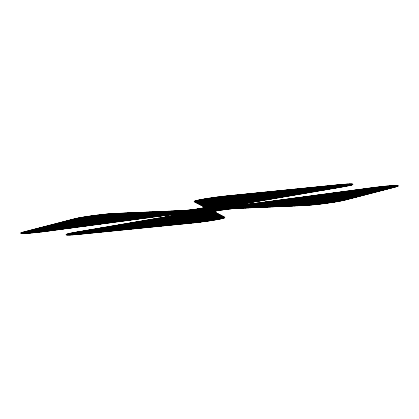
<?xml version="1.0" encoding="UTF-8"?>
<svg xmlns="http://www.w3.org/2000/svg" width="419" height="419" viewBox="0 0 419 419"><rect width="100%" height="100%" fill="white"/><g stroke="black" fill="none" stroke-linecap="round" stroke-linejoin="round"><path stroke-width="0.63" d="M20.96 233.027L79.82 217.786L127.926 212.978M21.322 233.273L83.748 217.11M22.27 233.367L87.089 216.586M23.516 233.383L90.127 216.141M24.978 233.346L92.955 215.748M26.596 233.268L95.626 215.397M28.345 233.158L98.166 215.083M30.215 233.016L100.586 214.795M32.19 232.844L102.901 214.538M34.264 232.65L105.117 214.303M36.437 232.425L107.227 214.099M38.71 232.178L109.244 213.915M41.083 231.906L111.155 213.763M43.576 231.602L112.957 213.638M46.19 231.267L114.633 213.543M48.897 230.906L116.21 213.475M51.61 230.544L117.786 213.407M54.323 230.183L119.363 213.344M57.036 229.822L120.939 213.276M59.749 229.46L122.516 213.208L84.224 217.032M62.462 229.099L124.087 213.14M65.175 228.737L125.663 213.072M67.883 228.376L127.24 213.004M70.596 228.015L128.816 212.941M73.309 227.653L130.393 212.873M76.022 227.287L131.969 212.805M78.735 226.925L133.546 212.737M81.448 226.564L135.117 212.669M84.161 226.202L136.694 212.606M86.874 225.841L138.27 212.538M89.587 225.48L139.846 212.47M92.3 225.118L141.423 212.402M95.013 224.757L142.999 212.333M97.727 224.395L144.576 212.265M100.44 224.034L146.147 212.203M103.153 223.673L147.724 212.134M105.866 223.311L149.3 212.066M108.579 222.95L150.877 211.998M111.292 222.589L152.453 211.93L69.25 220.253M66.212 234.603L73.817 232.634L224.794 217.534M113.999 222.227L154.03 211.862M194.212 201.46L201.822 199.491L352.798 184.397M66.558 234.855L77.824 231.937M116.712 221.866L155.606 211.799M194.495 201.728L205.76 198.81M67.496 234.949L81.674 231.278M119.425 221.504L157.177 211.731M194.935 201.958L209.112 198.287M68.737 234.97L85.523 230.623M122.139 221.143L158.754 211.663M212.155 197.836L195.369 202.183L333.723 188.335M70.193 234.933L89.373 229.968M124.852 220.782L160.33 211.595M214.989 197.443L195.809 202.408L329.276 189.095M71.811 234.855L93.222 229.313M127.565 220.42L161.907 211.527M196.249 202.639L217.665 197.092M73.561 234.745L97.072 228.654M130.278 220.059L163.483 211.464M196.689 202.864L220.2 196.778M75.425 234.603L100.921 227.999M132.991 219.697L165.06 211.396M222.625 196.49L197.124 203.089L318.162 190.985M77.395 234.431L104.771 227.344M135.704 219.336L166.636 211.328M197.564 203.32L224.945 196.228M79.469 234.237L108.621 226.689M138.417 218.975L168.208 211.26M198.004 203.545L227.161 195.998M81.611 234.022L112.47 226.03M141.13 218.613L169.784 211.192M198.444 203.775L229.303 195.783M83.753 233.807L116.325 225.375M143.843 218.252L171.361 211.124M231.45 195.568L198.884 204.001L302.607 193.636M85.9 233.593L120.174 224.72M146.556 217.89L172.937 211.061M199.318 204.226L233.593 195.354M88.042 233.378L124.024 224.065M149.269 217.529L174.514 210.993M199.758 204.456L235.74 195.139M90.185 233.163L127.874 223.406M151.982 217.168L176.09 210.925M200.198 204.682L237.882 194.924M92.332 232.948L131.723 222.751M154.695 216.806L177.666 210.857M240.024 194.709L200.638 204.912L287.046 196.286M94.474 232.739L135.573 222.096M157.408 216.445L179.238 210.788M201.073 205.137L242.172 194.495M96.621 232.524L139.422 221.442M160.121 216.084L180.814 210.72M201.513 205.362L244.314 194.28M98.764 232.309L143.272 220.787M162.829 215.722L182.391 210.657M201.953 205.593L246.461 194.07M100.906 232.095L147.121 220.127M165.458 215.382L184.051 210.568M202.393 205.818L248.603 193.856M103.053 231.88L150.971 219.472M167.851 215.104L185.947 210.417M202.833 206.043L250.745 193.641M105.195 231.665L154.821 218.818M170.041 214.879L188.047 210.212M203.267 206.274L252.893 193.426M107.343 231.45L158.67 218.163M172.026 214.701L190.352 209.956M203.707 206.499L255.035 193.211M109.485 231.236L162.52 217.503M173.791 214.586L192.871 209.647M204.147 206.729L257.182 192.997M111.627 231.021L166.369 216.848M175.268 214.544L195.683 209.259M204.587 206.955L259.324 192.782M113.774 230.806L170.219 216.194M176.394 214.596L198.847 208.782M205.022 207.18L261.466 192.567M115.916 230.591L174.697 215.371M176.299 214.957L203.231 207.986M204.833 207.573L263.614 192.352M118.064 230.377L265.756 192.138M120.206 230.162L267.903 191.923M122.348 229.947L270.046 191.708M124.495 229.738L272.188 191.493M126.638 229.523L274.335 191.284M128.785 229.308L276.477 191.069M130.927 229.093L278.625 190.855M133.069 228.879L280.767 190.64M135.217 228.664L282.909 190.425M137.359 228.449L285.056 190.21M139.506 228.235L287.198 189.996M141.648 228.02L289.346 189.781M143.79 227.805L291.488 189.566M145.938 227.59L293.63 189.351M148.08 227.376L295.777 189.137M150.227 227.161L297.919 188.922M152.369 226.951L300.067 188.707M154.511 226.737L302.209 188.492M156.659 226.522L213.8 211.726A11.894 0.707 -7.3 0 1 221.588 209.998A36.259 2.153 -7.3 0 0 222.41 209.877A11.894 0.707 -7.3 0 1 236.269 208.358L304.047 205.472A23.789 1.409 -7.3 0 0 344.737 200.046L395.903 186.801A23.789 1.409 -7.3 0 0 372.266 187.806L255.585 203.356A11.894 0.707 -7.3 0 1 243.376 204.446A36.259 2.153 -7.3 0 0 243.072 204.435L197.354 209.008M218.681 210.464L242.329 204.341M247.21 203.074L304.351 188.283M158.801 226.307L214.24 211.951M222.049 209.929L243.25 204.441M251.06 202.419L306.499 188.068M160.948 226.092L214.68 212.182M225.024 209.5L244.565 204.441M254.909 201.764L308.641 187.853M163.091 225.878L215.115 212.407L160.357 217.875M227.653 209.16L246.225 204.352M258.759 201.11L310.788 187.639M165.233 225.663L215.555 212.632M230.036 208.887L248.127 204.2M312.93 187.424L262.608 200.45L203.451 206.368M167.38 225.448L215.995 212.862M232.22 208.662L250.232 203.995M266.458 199.795L315.072 187.209M169.522 225.233L216.434 213.088M234.2 208.489L252.542 203.739M270.307 199.14L317.22 186.994M171.67 225.019L216.869 213.318L144.801 220.525M235.96 208.374L255.066 203.424M274.157 198.486L319.362 186.78M173.812 224.804L217.309 213.543M237.542 208.306L257.774 203.068M278.007 197.826L321.509 186.565M175.954 224.589L217.749 213.769M239.118 208.238L260.487 202.707M281.856 197.171L323.651 186.35M178.101 224.375L218.189 213.999M240.695 208.17L263.2 202.346M285.711 196.516L325.799 186.136M180.243 224.16L218.629 214.224M242.271 208.102L265.913 201.984M289.56 195.862L327.941 185.921M182.391 223.95L219.064 214.449M243.848 208.034L268.626 201.618M293.41 195.202L330.083 185.706M184.533 223.736L219.504 214.68M245.424 207.971L271.339 201.256M297.26 194.547L332.23 185.497M186.675 223.521L219.944 214.905M246.995 207.903L274.052 200.895M301.109 193.892L334.372 185.282M188.822 223.306L220.384 215.136M248.572 207.834L276.765 200.533M304.959 193.238L336.52 185.067M190.964 223.091L220.818 215.361M250.148 207.766L279.478 200.172L384.982 189.629M308.808 192.583L338.662 184.852M193.143 222.866L221.258 215.586M251.725 207.698L282.191 199.811M312.658 191.923L340.773 184.643M195.416 222.62L221.698 215.816L102.571 227.721M253.301 207.635L284.904 199.449M316.507 191.268L342.784 184.465M197.794 222.342L222.138 216.042M254.878 207.567L287.617 199.088M320.357 190.614L344.696 184.313M200.287 222.039L222.578 216.272M256.454 207.499L290.33 198.726M324.206 189.959L346.492 184.187M202.901 221.703L223.013 216.497M258.025 207.431L293.043 198.365M328.056 189.299L348.168 184.093M205.666 221.332L223.453 216.723L87.011 230.371M259.602 207.363L295.756 198.004M331.906 188.644L349.692 184.041M208.615 220.907L223.893 216.953M261.178 207.295L298.469 197.642M335.755 187.99L351.033 184.035M211.82 220.415L224.333 217.178M262.755 207.232L301.177 197.281M339.605 187.335L352.112 184.093M215.46 219.818L224.762 217.409M303.89 196.92L264.331 207.164L350.52 198.548M343.465 186.675L352.761 184.266M220.368 218.886L224.139 217.911M265.908 207.096L306.603 196.558M348.372 185.743L352.143 184.769L198.601 200.12M267.484 207.028L309.316 196.197M269.061 206.96L312.029 195.835M270.632 206.892L314.742 195.474M272.209 206.829L317.455 195.113M273.785 206.761L320.168 194.751M275.362 206.693L322.881 194.39M276.938 206.625L325.594 194.028M278.515 206.557L328.307 193.667M280.091 206.494L331.02 193.306M281.662 206.426L333.734 192.944M283.239 206.358L336.447 192.583M284.815 206.289L339.16 192.221M286.392 206.221L341.873 191.86M287.968 206.153L344.586 191.499M289.545 206.09L347.293 191.137M291.121 206.022L350.006 190.776M292.692 205.954L352.719 190.415M294.269 205.886L355.432 190.053M295.845 205.818L358.145 189.692M297.422 205.75L360.859 189.33M298.998 205.687L363.572 188.969M300.575 205.619L366.285 188.602M302.151 205.551L368.998 188.241M303.723 205.483L371.711 187.88M305.346 205.404L374.377 187.534M307.096 205.294L376.917 187.214M308.965 205.148L379.336 186.932M310.94 204.98L381.651 186.67M313.014 204.781L383.867 186.439M315.188 204.561L385.978 186.23M317.461 204.315L387.994 186.052M319.838 204.037L389.906 185.895M322.326 203.734L391.707 185.774M324.94 203.398L393.383 185.68M327.7 203.026L394.908 185.622M330.643 202.602L396.254 185.617M333.843 202.115L397.343 185.675M337.468 201.518L398.003 185.847M342.318 200.601L397.442 186.329M224.348 196.296L342.129 184.522M216.728 197.213L347.786 184.114M212.386 197.805L350.158 184.03M209.034 198.297L351.536 184.051M206.263 198.732L352.342 184.124M203.906 199.125L352.73 184.245M200.109 199.816L352.583 184.57M197.312 200.408L351.447 184.999M196.244 200.67L350.546 185.245M195.39 200.911L349.43 185.512M194.756 201.13L348.095 185.806M194.353 201.329L346.529 186.115M194.201 201.502L344.711 186.455M171.471 215.979L213.837 211.747L224.704 217.372A23.789 1.409 -7.3 0 1 191.363 223.049L79.945 234.19A23.789 1.409 -7.3 0 1 76.143 232.22L171.743 215.932A11.894 0.707 -7.3 0 0 175.933 214.565A36.259 2.153 -7.3 0 1 175.629 214.554A11.894 0.707 -7.3 0 0 163.42 215.644L46.739 231.194A23.789 1.409 -7.3 0 1 23.103 232.199L74.268 218.954A23.789 1.409 -7.3 0 1 114.958 213.528L182.736 210.642A11.894 0.707 -7.3 0 0 196.595 209.123A36.259 2.153 -7.3 0 1 197.417 209.002A11.894 0.707 -7.3 0 0 205.2 207.274L194.301 201.628L342.611 186.822M194.584 201.775L340.39 187.199M194.835 201.906L338.17 187.576M195.092 202.037L335.944 187.958M195.594 202.298L331.497 188.712M196.102 202.56L327.056 189.472M196.354 202.691L324.83 189.849M196.611 202.822L322.609 190.231M196.862 202.958L320.388 190.608M197.37 203.22L315.942 191.363M197.621 203.351L313.721 191.745M197.878 203.482L311.495 192.122M198.129 203.613L309.274 192.499M198.381 203.744L307.048 192.881M198.637 203.875L304.828 193.259M199.145 204.137L300.381 194.018M199.397 204.268L298.16 194.395M199.648 204.399L295.94 194.772M199.905 204.53L293.714 195.149M200.156 204.661L291.493 195.532M102.571 214.575L108.359 213.994M200.408 204.791L289.272 195.909M381.321 186.706L387.109 186.13M94.741 215.513L114.219 213.564M373.491 187.649L392.97 185.701M90.373 216.104L117.006 213.444M200.916 205.053L284.826 196.668M368.73 188.278L395.368 185.617M87.005 216.597L119.74 213.329M201.172 205.184L282.6 197.045M364.032 188.906L396.762 185.633M201.424 205.315L280.379 197.422M359.334 189.529L397.573 185.706M81.862 217.424L125.197 213.093M201.675 205.446L278.158 197.805M354.636 190.158L397.971 185.827M201.932 205.577L275.932 198.182M349.938 190.781L398.045 185.973M78.054 218.121L130.655 212.862M202.183 205.708L273.712 198.559M345.24 191.41L397.841 186.151M76.541 218.425L133.383 212.742M202.435 205.844L271.491 198.941M340.542 192.038L397.385 186.355M75.247 218.713L136.112 212.627M202.691 205.975L269.265 199.318M335.844 192.661L396.709 186.575M74.173 218.975L138.841 212.512M202.943 206.106L267.044 199.695M331.146 193.29L395.814 186.822M73.189 219.231L141.57 212.396M203.194 206.237L264.824 200.073M326.448 193.913L394.829 187.078M72.204 219.488L144.304 212.281M321.745 194.542L393.844 187.335M71.22 219.739L147.032 212.161M203.702 206.499L260.377 200.832M317.047 195.165L392.86 187.586M70.235 219.996L149.761 212.045M203.959 206.63L258.151 201.209M312.349 195.793L391.875 187.843M204.21 206.761L255.93 201.591M307.651 196.417L390.89 188.1M68.266 220.504L155.219 211.815M204.462 206.892L253.71 201.968M302.953 197.045L389.906 188.351M67.281 220.761L157.947 211.7M204.718 207.023L251.484 202.346M298.255 197.674L388.921 188.608M66.296 221.017L160.676 211.579M204.97 207.154L249.263 202.728M293.557 198.297L387.936 188.864M65.312 221.269L163.405 211.464M205.221 207.285L247.042 203.105M288.859 198.925L386.952 189.116M64.327 221.525L166.133 211.349M205.121 207.452L245.173 203.445M284.161 199.549L385.967 189.372M63.342 221.782L168.862 211.234M204.535 207.667L243.79 203.744M62.358 222.033L171.596 211.118M203.508 207.924L242.847 203.995M274.759 200.801L383.998 189.88M61.373 222.29L174.325 210.998M202.037 208.227L242.35 204.2M270.061 201.429L383.013 190.137M60.388 222.547L177.054 210.883M200.052 208.583L242.365 204.357M265.363 202.058L382.028 190.394M59.404 222.798L179.782 210.767M260.665 202.681L381.044 190.65M58.419 223.055L182.511 210.652M193.829 209.521L244.649 204.441M255.967 203.309L380.059 190.902M57.434 223.311L379.075 191.158M56.45 223.563L378.09 191.415M55.465 223.819L377.105 191.666M54.48 224.076L376.121 191.923M53.496 224.327L375.136 192.18M52.511 224.584L374.151 192.431M51.527 224.841L373.167 192.688M50.542 225.097L372.182 192.944M49.557 225.349L371.197 193.196M48.573 225.605L370.213 193.452M47.588 225.862L369.228 193.709M46.603 226.113L368.243 193.96M45.619 226.37L367.259 194.217M44.634 226.627L366.274 194.474M43.649 226.878L365.289 194.725M42.665 227.135L364.305 194.982M41.68 227.391L363.32 195.238M40.701 227.643L362.335 195.49M39.716 227.899L361.351 195.746M38.731 228.156L161.996 215.832M174.838 214.549L224.254 209.605M237.096 208.322L360.366 196.003M37.747 228.407L157.298 216.455M176.153 214.57L220.97 210.092M239.825 208.206L359.382 196.254M36.762 228.664L152.6 217.084M176.692 214.675L218.461 210.5M242.554 208.091L358.397 196.511M35.777 228.921L147.902 217.712M176.582 214.842L216.602 210.841M245.283 207.976L357.412 196.768M34.793 229.172L143.204 218.336M175.985 215.057L215.23 211.134M248.017 207.861L356.428 197.019M33.808 229.429L138.506 218.964M174.948 215.319L214.303 211.386M250.745 207.74L355.443 197.276M32.823 229.685L133.802 219.587M173.466 215.623L213.81 211.59M253.474 207.625L354.458 197.532M31.839 229.937L129.104 220.216M256.203 207.51L353.474 197.784M30.854 230.193L124.406 220.839M169.25 216.356L214.088 211.878M258.932 207.395L352.489 198.04M29.869 230.45L119.708 221.468M167.024 216.738L214.345 212.009M261.66 207.279L351.504 198.297M28.885 230.701L115.01 222.091M164.803 217.115L214.596 212.14M27.9 230.958L110.312 222.719M162.582 217.492L214.847 212.271M267.118 207.044L349.535 198.805M26.916 231.215L105.614 223.348M269.846 206.928L348.55 199.062M25.931 231.466L100.916 223.971M158.136 218.252L215.356 212.533M272.575 206.813L347.566 199.313M24.946 231.723L96.218 224.6M155.915 218.629L215.612 212.663M275.309 206.693L346.581 199.57M23.962 231.979L91.52 225.223M153.689 219.011L215.864 212.794M278.038 206.577L345.596 199.826M22.977 232.231L86.817 225.851M151.469 219.388L216.115 212.925M280.767 206.462L344.607 200.078M22.128 232.472L82.119 226.475M149.248 219.766L216.372 213.056M283.495 206.347L343.486 200.35M21.495 232.692L77.421 227.103M147.022 220.143L216.623 213.187M286.224 206.232L342.15 200.638M21.097 232.891L72.723 227.727M288.953 206.111L340.579 200.952M20.95 233.064L68.025 228.355M142.575 220.902L217.131 213.449M291.682 205.996L338.756 201.293M21.086 233.205L63.327 228.984M140.355 221.279L217.382 213.58M294.41 205.881L336.651 201.659M21.568 233.315L58.629 229.607M138.134 221.661L217.639 213.711M297.139 205.766L334.2 202.058M22.49 233.378L53.931 230.235M135.908 222.039L217.89 213.842M299.868 205.65L331.309 202.503M24.056 233.378L49.233 230.859M133.687 222.416L218.142 213.973M302.602 205.53L327.778 203.016M26.806 233.257L44.304 231.508M131.466 222.798L218.399 214.104M305.556 205.394L323.054 203.644M129.241 223.175L218.65 214.235M127.02 223.552L218.901 214.366M124.794 223.935L219.158 214.497M122.573 224.312L219.409 214.633M120.353 224.689L219.661 214.764M118.127 225.066L219.917 214.895M115.906 225.448L220.169 215.026M113.685 225.825L220.425 215.157M111.459 226.202L220.677 215.287M109.239 226.585L220.928 215.418M107.018 226.962L221.185 215.549M104.792 227.339L221.436 215.68M100.345 228.098L221.944 215.942M98.125 228.475L222.196 216.073M95.904 228.853L222.452 216.204M93.678 229.235L222.704 216.335M91.457 229.612L222.955 216.466M89.237 229.989L223.212 216.597M84.79 230.749L223.715 216.859M82.569 231.126L223.971 216.99M80.343 231.508L224.223 217.121M78.123 231.885L224.479 217.252M75.902 232.262L224.731 217.388M72.11 232.954L224.584 217.712M70.596 233.263L224.123 217.917M69.308 233.545L223.442 218.142M68.239 233.812L222.541 218.388M67.386 234.053L221.426 218.655M66.752 234.273L220.09 218.943M66.349 234.467L218.524 219.257M66.197 234.64L216.707 219.598M66.328 234.787L214.607 219.965M66.799 234.897L212.166 220.363M67.716 234.959L209.285 220.808M69.261 234.959L205.766 221.316M71.979 234.844L201.078 221.939M243.072 204.435A11.894 0.707 -7.3 0 1 247.257 203.068L342.857 186.78A23.789 1.409 -7.3 0 0 339.06 184.81L227.643 195.951A23.789 1.409 -7.3 0 0 194.301 201.628"/></g></svg>
